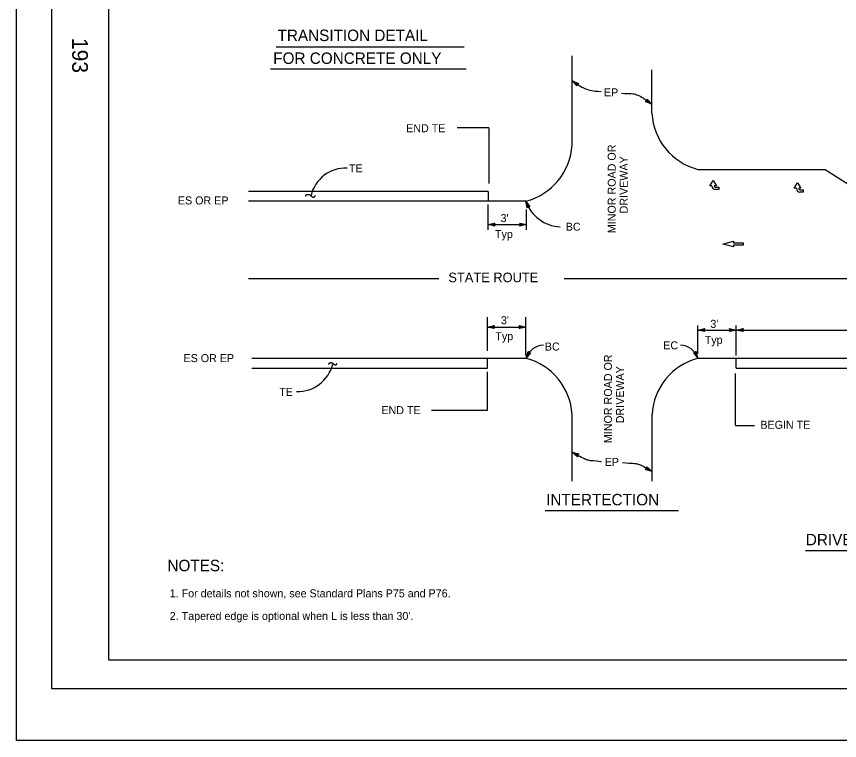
# Model space of a CAD drawing. Extents: x -894 to 866, y -476 to 714.
# Drawn here: x -894 to -174, y -476 to 156 of the extents above; entities that cross this region are included whole.
import ezdxf

# ---------------------------------------------------------------- set-up
doc = ezdxf.new("R2010")
doc.units = 0
for name, color, linetype in [('10 Sheet Format', 7, 'Continuous'), ('56 Stage 3 Anno', 7, 'Continuous'), ('57 Undefined', 7, 'Continuous'), ('60 Nongeo Data', 7, 'Continuous')]:
    doc.layers.add(name, color=color, linetype=linetype)

msp = doc.modelspace()

# ---------------------------------------------------------------- linework, layer by layer
at = {"layer": '10 Sheet Format'}
for p, q in [((-863.45, 668.96), (-863.45, -431.04)), ((-813.45, 643.96), (-813.45, -406.04)), ((-813.45, -406.04), (811.54, -406.04)), ((-863.45, -431.04), (836.55, -431.04))]:
    msp.add_line(p, q, dxfattribs=at)
for points in [[(-894.04, 713.55), (865.96, 713.55), (865.96, -476.45), (-894.04, -476.45)], [(-863.45, -431.04), (836.55, -431.04), (836.55, 668.96), (-863.45, 668.96)]]:
    msp.add_lwpolyline(points, close=True, dxfattribs=at)
at = {"layer": '56 Stage 3 Anno'}
for points in [[(-444.15, -137.84), (-448.4, -142.15), (-446.38, -136.45), (-446.2, -136.81), (-447.68, -140.99), (-444.56, -137.83), (-444.97, -137.82), (-446.96, -139.85), (-446.01, -137.17), (-445.83, -137.54), (-446.24, -138.69), (-445.37, -137.82), (-445.69, -137.81), (-446.38, -136.45), (-445.69, -137.81)], [(-301.86, -137.67), (-298.02, -142.35), (-299.51, -136.49), (-299.73, -136.83), (-298.63, -141.12), (-301.45, -137.7), (-301.05, -137.73), (-299.25, -139.92), (-299.95, -137.18), (-300.16, -137.52), (-299.86, -138.71), (-300.64, -137.76), (-300.33, -137.78), (-299.51, -136.49), (-300.33, -137.78)]]:
    msp.add_lwpolyline(points, close=True, dxfattribs=at)
for points in [[(-641.15, -1.01), (-641, 0.62), (-638.7, 1.06), (-637.07, 0.4), (-635.44, -1.24), (-634.11, -1.46), (-633.36, -1.16), (-632.92, -0.72), (-632.55, 0.1)], [(-620.78, -147.72), (-620.65, -146.36), (-618.74, -145.99), (-617.38, -146.54), (-616.02, -147.9), (-614.91, -148.09), (-614.29, -147.84), (-613.92, -147.47), (-613.61, -146.79)]]:
    msp.add_open_spline(points, degree=2, dxfattribs=at)
at = {"layer": '57 Undefined'}
for p, q in [((-666.88, 129.97), (-502.6, 129.97)), ((-671.79, 110.59), (-500.68, 110.59)), ((-431.51, -275.47), (-314.9, -275.47)), ((-204.07, -310.36), (41.13, -310.36))]:
    msp.add_line(p, q, dxfattribs=at)
at = {"layer": '60 Nongeo Data'}
for p, q in [((-408.16, 44.08), (-408.16, 122.13)), ((-338.32, 72), (-338.32, 109.7)), ((-480.92, 59), (-508.72, 59)), ((-480.92, 59), (-480.92, 10.39)), ((-298.04, 22.78), (-186.87, 22.78)), ((-186.87, 22.78), (-143.41, -4.97)), ((-287.71, 8.55), (-284.76, 13.17)), ((-285.76, 8.55), (-287.71, 8.55)), ((-285.76, 8.17), (-285.76, 8.55)), ((-284.76, 13.17), (-281.8, 8.55)), ((-281.8, 8.55), (-283.76, 8.55)), ((-283.76, 8.55), (-283.76, 8.17)), ((-213.84, 6.37), (-210.88, 10.99)), ((-210.88, 10.99), (-207.93, 6.37)), ((-481.63, 3.5), (-691.1, 3.5)), ((-481.63, 3.5), (-481.63, -4.97)), ((-282.76, 7.17), (-279.76, 7.17)), ((-279.76, 5.17), (-282.76, 5.17)), ((-279.76, 7.17), (-279.76, 5.17)), ((-211.88, 6.37), (-213.84, 6.37)), ((-211.88, 5.99), (-211.88, 6.37)), ((-207.93, 6.37), (-209.88, 6.37)), ((-209.88, 6.37), (-209.88, 5.99)), ((-208.88, 4.99), (-205.88, 4.99)), ((-205.88, 2.99), (-208.88, 2.99)), ((-205.88, 4.99), (-205.88, 2.99)), ((-481.58, -4.97), (-691.1, -4.97)), ((-448.43, -4.97), (-481.58, -4.97)), ((-481.58, -30.14), (-481.58, -7.95)), ((-448.02, -30.14), (-448.02, -12.26)), ((-481.58, -25.43), (-448.02, -25.43)), ((-276.39, -42.42), (-266.82, -39.96)), ((-266.82, -44.87), (-276.39, -42.42)), ((-266.82, -39.96), (-266.82, -41.42)), ((-266.82, -41.42), (-258.38, -41.42)), ((-258.38, -41.42), (-258.38, -42.42)), ((-258.38, -42.42), (-258.38, -43.42)), ((-258.38, -43.42), (-266.82, -43.42)), ((-266.82, -43.42), (-266.82, -44.87)), ((-524.72, -72.89), (-691.1, -72.89)), ((448.58, -72.89), (-415.07, -72.89)), ((-482.02, -135.82), (-482.02, -106.38)), ((-448.46, -139.81), (-448.46, -106.28)), ((-482.02, -115.03), (-448.46, -115.03)), ((-298.07, -138.36), (-298.07, -113.67)), ((-264.51, -139.98), (-264.51, -113.67)), ((-298.07, -117.7), (-264.51, -117.7)), ((-264.51, -117.7), (163.35, -117.7)), ((-688.23, -142.35), (-482.33, -142.35)), ((-482.22, -150.82), (-482.22, -142.35)), ((-482.22, -142.35), (-448.43, -142.35)), ((-297.93, -142.35), (-264.51, -142.35)), ((-264.51, -150.82), (-264.51, -142.35)), ((-264.51, -142.35), (-87.38, -142.35)), ((-688.23, -150.82), (-482.22, -150.82)), ((-264.51, -150.82), (-87.38, -150.82)), ((-482.02, -187.75), (-482.02, -154.22)), ((-265.08, -200.99), (-265.08, -155.55)), ((-531.12, -187.75), (-482.02, -187.75)), ((-408.16, -249.75), (-408.16, -191.43)), ((-338.21, -249.75), (-338.21, -191.43)), ((-265.08, -200.99), (-248.69, -200.99))]:
    msp.add_line(p, q, dxfattribs=at)
for points in [[(-403.94, 95.82), (-408.16, 100.16), (-402.5, 98.01), (-402.87, 97.83), (-407.01, 99.41), (-403.93, 96.22), (-403.91, 96.63), (-405.88, 98.67), (-403.23, 97.66), (-403.6, 97.48), (-404.75, 97.92), (-403.89, 97.03), (-403.88, 97.35), (-402.5, 98.01), (-403.88, 97.35)], [(-342.39, 84.2), (-338.32, 79.72), (-343.9, 82.05), (-343.53, 82.22), (-339.44, 80.51), (-342.42, 83.8), (-342.45, 83.39), (-340.54, 81.29), (-343.16, 82.38), (-342.78, 82.55), (-341.65, 82.08), (-342.48, 82.99), (-342.5, 82.67), (-343.9, 82.05), (-342.5, 82.67)], [(-447.4, -10.93), (-448.43, -4.97), (-444.97, -9.93), (-445.37, -9.87), (-447.9, -6.23), (-447.16, -10.6), (-446.91, -10.28), (-447.4, -7.48), (-445.77, -9.8), (-446.18, -9.74), (-446.88, -8.74), (-446.67, -9.95), (-446.48, -9.7), (-444.97, -9.93), (-446.48, -9.7)], [(-475.68, -26.75), (-481.58, -25.43), (-475.68, -24.12), (-475.89, -24.47), (-480.21, -25.43), (-475.89, -26.4), (-476.1, -26.05), (-478.86, -25.43), (-476.1, -24.82), (-476.31, -25.17), (-477.5, -25.43), (-476.3, -25.7), (-476.47, -25.43), (-475.68, -24.12), (-476.47, -25.43)], [(-453.93, -24.11), (-448.02, -25.43), (-453.93, -26.74), (-453.72, -26.39), (-449.39, -25.43), (-453.72, -24.46), (-453.51, -24.81), (-450.74, -25.43), (-453.51, -26.04), (-453.3, -25.69), (-452.1, -25.43), (-453.3, -25.16), (-453.14, -25.43), (-453.93, -26.74), (-453.14, -25.43)], [(-476.12, -116.35), (-482.02, -115.03), (-476.11, -113.72), (-476.33, -114.07), (-480.65, -115.03), (-476.32, -116), (-476.53, -115.65), (-479.3, -115.04), (-476.54, -114.42), (-476.75, -114.77), (-477.94, -115.04), (-476.74, -115.3), (-476.9, -115.03), (-476.11, -113.72), (-476.9, -115.03)], [(-454.36, -113.71), (-448.46, -115.03), (-454.36, -116.34), (-454.15, -115.99), (-449.83, -115.04), (-454.16, -114.06), (-453.95, -114.41), (-451.18, -115.03), (-453.94, -115.64), (-453.73, -115.3), (-452.54, -115.03), (-453.74, -114.76), (-453.58, -115.03), (-454.36, -116.34), (-453.58, -115.03)], [(-292.17, -119.02), (-298.07, -117.7), (-292.17, -116.39), (-292.38, -116.74), (-296.7, -117.69), (-292.38, -118.67), (-292.58, -118.32), (-295.35, -117.7), (-292.59, -117.08), (-292.8, -117.43), (-293.99, -117.7), (-292.79, -117.97), (-292.96, -117.7), (-292.17, -116.39), (-292.96, -117.7)], [(-270.42, -116.38), (-264.51, -117.7), (-270.42, -119.01), (-270.21, -118.66), (-265.88, -117.7), (-270.21, -116.73), (-270, -117.08), (-267.23, -117.69), (-270, -118.31), (-269.79, -117.96), (-268.59, -117.69), (-269.79, -117.43), (-269.63, -117.7), (-270.42, -119.01), (-269.63, -117.7)], [(-258.61, -119.02), (-264.51, -117.7), (-258.61, -116.39), (-258.82, -116.74), (-263.14, -117.69), (-258.81, -118.67), (-259.02, -118.32), (-261.79, -117.7), (-259.03, -117.08), (-259.24, -117.43), (-260.43, -117.7), (-259.23, -117.97), (-259.39, -117.7), (-258.61, -116.39), (-259.39, -117.7)], [(-403.47, -228.32), (-408.16, -224.49), (-402.29, -225.97), (-402.63, -226.19), (-406.93, -225.1), (-403.5, -227.91), (-403.53, -227.51), (-405.73, -225.71), (-402.98, -226.41), (-403.32, -226.62), (-404.51, -226.32), (-403.56, -227.1), (-403.58, -226.79), (-402.29, -225.97), (-403.58, -226.79)], [(-342.79, -237.31), (-338.21, -241.25), (-344.03, -239.63), (-343.68, -239.42), (-339.42, -240.61), (-342.78, -237.72), (-342.76, -238.12), (-340.61, -239.97), (-343.33, -239.21), (-342.98, -239), (-341.8, -239.33), (-342.74, -238.53), (-342.72, -238.84), (-344.03, -239.63), (-342.72, -238.84)]]:
    msp.add_lwpolyline(points, close=True, dxfattribs=at)
for centre, radius, start, end in [((-284.53, 74.92), 53.87, 183.26464, 255.48287), ((-461.93, 47.18), 53.87, 284.51713, 356.73536), ((-606.09, -7.28), 31.23, 87.85398, 166.41048), ((-282.76, 8.17), 3, 180, 270), ((-282.76, 8.17), 1, 180, 270), ((-208.88, 5.99), 3, 180, 270), ((-208.88, 5.99), 1, 180, 270), ((-417.43, 5.29), 32.65, 198.30502, 268.0706), ((-432.33, -147.91), 17.06, 92.44414, 160.09053), ((-314.1, -147.86), 17.06, 19.90947, 87.55586), ((-461.93, -194.5), 53.87, 3.26464, 75.48287), ((-284.43, -194.5), 53.87, 104.51713, 176.73536), ((-647.85, -140.06), 31.23, 267.85398, 346.41048)]:
    msp.add_arc(centre, radius, start, end, dxfattribs=at)
for points in [[(-382.79, 90.71), (-387.31, 90.78), (-391.03, 91.24), (-396.19, 92.98), (-400.53, 94.86), (-404.03, 97.44), (-408.16, 100.16)], [(-364.96, 89.44), (-360.56, 88.99), (-355.84, 89.49), (-351.76, 88.09), (-346.9, 86.43), (-342.75, 82.66), (-338.32, 79.72)], [(-382.33, -232.76), (-389.81, -232.06), (-392.5, -231.94), (-394.96, -231.11), (-399.58, -229.56), (-403.76, -226.7), (-408.16, -224.49)], [(-364, -233.44), (-354.87, -234.15), (-352.16, -234.25), (-349.72, -235.1), (-345.66, -236.52), (-342.05, -239.2), (-338.21, -241.25)]]:
    msp.add_open_spline(points, degree=3, dxfattribs=at)

# ---------------------------------------------------------------- texts
at = {"layer": '10 Sheet Format'}
msp.add_text('193', height=13.779, rotation=270, dxfattribs=at).set_placement((-845.33, 137.77))
at = {"layer": '57 Undefined'}
for s, height, p in [('TRANSITION DETAIL', 10, (-665.73, 134.99)), ('FOR CONCRETE ONLY', 10, (-669.48, 114.99)), ('EP', 7, (-380.25, 86.65)), ('END TE', 7, (-553.22, 55.28)), ('TE', 7, (-603.16, 20.25)), ('ES OR EP', 7, (-752.85, -7.84)), ("3'", 7, (-470.66, -23.25)), ('BC', 7, (-413.65, -30.79)), ('Typ', 7, (-475.56, -37.25)), ('STATE ROUTE', 8.4, (-516.31, -75.82)), ("3'", 7, (-470.31, -112.53)), ("3'", 7, (-287.17, -115.7)), ('Typ', 7, (-475.21, -126.53)), ('BC', 7, (-431.94, -135.55)), ('EC', 7, (-328.38, -134.5)), ('Typ', 7, (-292.07, -129.7)), ('ES OR EP', 7, (-747.94, -145.67)), ('TE', 7, (-664.19, -175.2)), ('END TE', 7, (-574.87, -191.14)), ('BEGIN TE', 7, (-243.44, -203.95)), ('EP', 7, (-379.55, -236.41)), ('INTERTECTION', 10, (-430.82, -270.85)), ('DRIVEWAY AND INTERSECTION', 10, (-203.69, -305.8)), ('NOTES:', 10, (-762.02, -328.45)), ('1. For details not shown, see Standard Plans P75 and P76.', 7, (-759.99, -351.26)), ("2. Tapered edge is optional when L is less than 30'.", 7, (-759.99, -371.07))]:
    msp.add_text(s, height=height, dxfattribs=at).set_placement(p)
for s, p in [('MINOR ROAD OR', (-369.94, -32.98)), ('DRIVEWAY', (-359.44, -15.67)), ('MINOR ROAD OR', (-373.19, -216.46)), ('DRIVEWAY', (-362.69, -199.14))]:
    msp.add_text(s, height=7, rotation=90, dxfattribs=at).set_placement(p)

doc.saveas('drawing.dxf')
